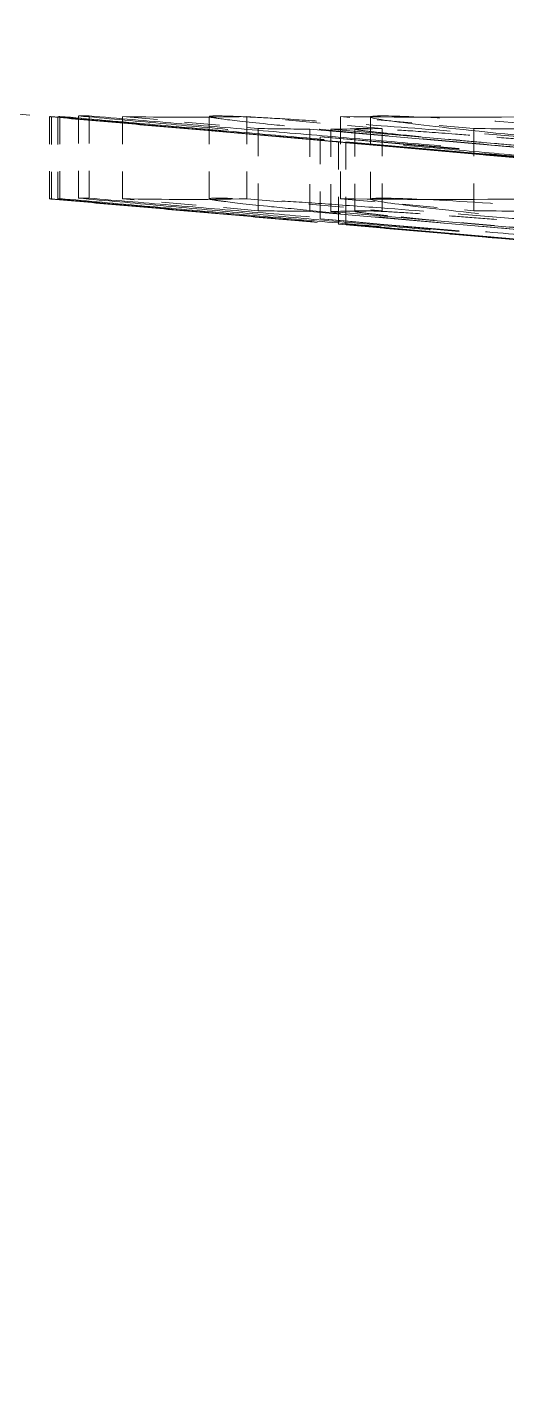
# Model space of a CAD drawing. Header units: millimetres. Extents: x 36 to 2484, y 36 to 1746.
# Drawn here: x 1452.59 to 1454.34, y 1202.08 to 1207.08 of the extents above; entities that cross this region are included whole.
import ezdxf

# ---------------------------------------------------------------- set-up
doc = ezdxf.new("R2010")
doc.units = ezdxf.units.MM
doc.header["$LTSCALE"] = 6
doc.linetypes.add('HIDDEN', pattern=[9.525, 6.35, -3.175])
doc.layers.add('가는파선_A3', color=7, linetype='HIDDEN', lineweight=13, true_color=0x008000)

msp = doc.modelspace()

# ---------------------------------------------------------------- linework, layer by layer
at = {"layer": '가는파선_A3', "ltscale": 0.03505}
msp.add_line((1454.5917, 1206.5799), (1449.5087, 1207.0246), dxfattribs=at)
at = {"layer": '가는파선_A3', "ltscale": 0.001975}
for p, q in [((1452.6677, 1206.4486), (1452.6677, 1206.7497)), ((1452.6754, 1206.4467), (1452.6754, 1206.7478)), ((1452.6983, 1206.4467), (1452.6983, 1206.7478)), ((1452.706, 1206.4486), (1452.706, 1206.7497)), ((1452.7742, 1206.4503), (1452.7742, 1206.7514)), ((1452.8128, 1206.4503), (1452.8128, 1206.7514)), ((1452.9359, 1206.448), (1452.9359, 1206.7491)), ((1453.2533, 1206.4481), (1453.2533, 1206.7492)), ((1453.3907, 1206.448), (1453.3907, 1206.7491)), ((1453.7337, 1206.448), (1453.7337, 1206.7491)), ((1453.8436, 1206.4468), (1453.8436, 1206.7479)), ((1453.4323, 1206.4043), (1453.4323, 1206.7054)), ((1453.6217, 1206.4019), (1453.6217, 1206.7031)), ((1453.6598, 1206.3742), (1453.6598, 1206.6754)), ((1453.698, 1206.4019), (1453.698, 1206.7031)), ((1453.7863, 1206.4024), (1453.7863, 1206.7035)), ((1453.8871, 1206.4042), (1453.8871, 1206.7054)), ((1454.2227, 1206.4042), (1454.2227, 1206.7054)), ((1453.726, 1206.355), (1453.726, 1206.6562)), ((1453.7529, 1206.355), (1453.7529, 1206.6562))]:
    msp.add_line(p, q, dxfattribs=at)
at = {"layer": '가는파선_A3', "ltscale": 0.003358}
for p, q in [((1452.9359, 1206.7491), (1453.4323, 1206.7054)), ((1453.8871, 1206.7054), (1453.3907, 1206.7491)), ((1454.2227, 1206.7054), (1453.7337, 1206.7491)), ((1453.4323, 1206.4043), (1452.9359, 1206.448)), ((1453.3907, 1206.448), (1453.8871, 1206.4042)), ((1453.7337, 1206.448), (1454.2227, 1206.4042))]:
    msp.add_line(p, q, dxfattribs=at)
at = {"layer": '가는파선_A3', "ltscale": 0.027561}
for p, q in [((1453.6217, 1206.7031), (1457.5927, 1206.3531)), ((1457.669, 1206.3531), (1453.698, 1206.7031)), ((1457.5927, 1206.052), (1453.6217, 1206.4019)), ((1453.698, 1206.4019), (1457.669, 1206.052))]:
    msp.add_line(p, q, dxfattribs=at)
at = {"layer": '가는파선_A3', "ltscale": 0.023739}
for p, q in [((1457.1733, 1206.3546), (1453.726, 1206.6562)), ((1453.7529, 1206.6562), (1457.2001, 1206.3546)), ((1453.726, 1206.355), (1457.1733, 1206.0535)), ((1457.2001, 1206.0535), (1453.7529, 1206.355))]:
    msp.add_line(p, q, dxfattribs=at)
at = {"layer": '가는파선_A3', "ltscale": 0.340571}
msp.add_circle((1483.7631, 1267.1274), 65.0523, dxfattribs=at)
at = {"layer": '가는파선_A3', "ltscale": 0.340297}
msp.add_circle((1483.7631, 1267.1274), 65, dxfattribs=at)
at = {"layer": '가는파선_A3', "ltscale": 0.338101}
msp.add_circle((1483.7631, 1267.1274), 64.5807, dxfattribs=at)
at = {"layer": '가는파선_A3', "ltscale": 0.335061}
msp.add_circle((1483.7631, 1267.1274), 64, dxfattribs=at)
at = {"layer": '가는파선_A3', "ltscale": 0.349222}
msp.add_circle((1483.7631, 1267.1274), 63.5283, dxfattribs=at)
at = {"layer": '가는파선_A3', "ltscale": 0.005792}
for centre, start_param, end_param in [((1452.6869, 1962.7953), 6.280371, 6.281502), ((1452.6868, 1962.7953), 0.001683, 0.002814), ((1452.6869, 1962.4942), 6.280371, 6.281502), ((1452.6868, 1962.4942), 0.001683, 0.002814)]:
    msp.add_ellipse(centre, major_axis=(0, -756.0486), ratio=0.008986, start_param=start_param, end_param=end_param, dxfattribs=at)
at = {"layer": '가는파선_A3', "ltscale": 0.02596}
for centre, ratio, start_param, end_param in [((1453.1635, 1962.1884), 0.120227, 6.280679, 6.285687), ((1454.1263, 1962.1884), 0.20778, 6.280684, 6.285691), ((1453.1635, 1961.8873), 0.120227, 6.280679, 6.285687), ((1454.1263, 1961.8873), 0.20778, 6.280684, 6.285691)]:
    msp.add_ellipse(centre, major_axis=(0, -755.4417), ratio=ratio, start_param=start_param, end_param=end_param, dxfattribs=at)
at = {"layer": '가는파선_A3', "ltscale": 0.010755}
for centre in [(1453.6599, 1956.6228), (1453.6599, 1956.3217)]:
    msp.add_ellipse(centre, major_axis=(0, -749.9198), ratio=0.120227, start_param=6.280661, end_param=6.282762, dxfattribs=at)
at = {"layer": '가는파선_A3', "ltscale": 0.013393}
for centre, major_axis, ratio in [((1845.262, 6541.0725), (0, -5352.03), 0.902126), ((1867.5665, 6541.0726), (0, -5352.0301), 0.953508), ((1867.5665, 6540.7714), (0, -5352.0301), 0.953508), ((1845.262, 6540.7714), (0, -5352.0301), 0.902126)]:
    msp.add_ellipse(centre, major_axis=major_axis, ratio=ratio, start_param=6.201989, end_param=6.202355, dxfattribs=at)
at = {"layer": '가는파선_A3', "ltscale": 0.010732}
for centre, ratio, start_param, end_param in [((1453.6598, 1956.6218), 0.120227, 0.000424, 0.00252), ((1454.6155, 1956.6218), 0.20778, 6.280665, 6.282762), ((1453.6598, 1956.3206), 0.120227, 0.000424, 0.00252), ((1454.6155, 1956.3206), 0.20778, 6.280665, 6.282762)]:
    msp.add_ellipse(centre, major_axis=(0, -749.9188), ratio=ratio, start_param=start_param, end_param=end_param, dxfattribs=at)
at = {"layer": '가는파선_A3', "ltscale": 0.031018}
for points, weights in [([(1452.6677, 1206.7497), (1454.9969, 1206.5461), (1457.1676, 1206.3563)], [1.48713007495, 1.5396558671, 1.59205833947]), ([(1457.2058, 1206.3563), (1455.0351, 1206.5461), (1452.706, 1206.7497)], [1.59205834156, 1.53965586895, 1.48713007656]), ([(1457.1676, 1206.0551), (1454.9969, 1206.2449), (1452.6677, 1206.4486)], [1.08758384307, 1.05178610823, 1.01590412987]), ([(1452.706, 1206.4486), (1455.0351, 1206.2449), (1457.2058, 1206.0551)], [1.01590413001, 1.0517861085, 1.08758384348])]:
    msp.add_rational_spline(points, weights, degree=2, dxfattribs=at)
at = {"layer": '가는파선_A3', "ltscale": 0.025644}
for points, weights in [([(1456.1867, 1206.4405), (1454.479, 1206.5895), (1452.6754, 1206.7478)], [1.43795998941, 1.4093895512, 1.38022944732]), ([(1452.6754, 1206.4467), (1454.479, 1206.2883), (1456.1867, 1206.1394)], [1.01265704615, 1.03405144891, 1.05501322135])]:
    msp.add_rational_spline(points, weights, degree=2, dxfattribs=at)
at = {"layer": '가는파선_A3', "ltscale": 0.025636}
for points, weights in [([(1452.6983, 1206.7478), (1454.4901, 1206.5895), (1456.1867, 1206.4405)], [1.38045527766, 1.40963730566, 1.43823099438]), ([(1456.1867, 1206.1394), (1454.4901, 1206.2883), (1452.6983, 1206.4467)], [1.05504726294, 1.03407170815, 1.01266456362])]:
    msp.add_rational_spline(points, weights, degree=2, dxfattribs=at)
at = {"layer": '가는파선_A3', "ltscale": 0.033936}
for points, weights in [([(1457.1843, 1206.3564), (1455.0572, 1206.5456), (1452.7742, 1206.7514)], [1.4333048817, 1.39857360052, 1.36265572018]), ([(1452.8128, 1206.7514), (1455.2318, 1206.5456), (1457.4857, 1206.3564)], [1.36265572031, 1.39857360069, 1.4333048819]), ([(1452.7742, 1206.4503), (1455.0572, 1206.2444), (1457.1843, 1206.0552)], [1.01386850698, 1.04059279778, 1.06643421295]), ([(1457.4857, 1206.0552), (1455.2318, 1206.2444), (1452.8128, 1206.4503)], [1.06643421299, 1.0405927978, 1.01386850699])]:
    msp.add_rational_spline(points, weights, degree=2, dxfattribs=at)
at = {"layer": '가는파선_A3', "ltscale": 0.003707}
for points, weights in [([(1452.7742, 1206.7514), (1452.7935, 1206.7513), (1452.8128, 1206.7514)], [1.00029143396, 1.00030016545, 1.00029143396]), ([(1452.8128, 1206.4503), (1452.7935, 1206.4502), (1452.7742, 1206.4503)], [1.00029143396, 1.00030016544, 1.00029143396])]:
    msp.add_rational_spline(points, weights, degree=2, dxfattribs=at)
at = {"layer": '가는파선_A3', "ltscale": 0.008678}
for points, knots in [([(1453.4812, 1206.7201), (1453.3986, 1206.7285), (1453.3422, 1206.7348), (1453.3061, 1206.7395), (1453.2747, 1206.7436), (1453.2586, 1206.7464), (1453.2545, 1206.7483), (1453.2511, 1206.7498), (1453.2554, 1206.7507), (1453.2657, 1206.7511), (1453.2704, 1206.7513), (1453.2762, 1206.7514), (1453.2832, 1206.7514)], [0, 0, 0, 0, 0.0428077, 0.0428077, 0.0428077, 0.0800647, 0.0800647, 0.0800647, 0.1098135, 0.1098135, 0.1098135, 0.1232724, 0.1232724, 0.1232724, 0.1232724]), ([(1453.2832, 1206.4502), (1453.2679, 1206.4502), (1453.2578, 1206.4498), (1453.2545, 1206.4488), (1453.2508, 1206.4477), (1453.2558, 1206.4459), (1453.2719, 1206.4433), (1453.2803, 1206.4418), (1453.2919, 1206.4402), (1453.3068, 1206.4383), (1453.3429, 1206.4336), (1453.3991, 1206.4273), (1453.4812, 1206.419)], [-0.1232192, -0.1232192, -0.1232192, -0.1232192, -0.0936985, -0.0936985, -0.0936985, -0.0601482, -0.0601482, -0.0601482, -0.0425264, -0.0425264, -0.0425264, 0, 0, 0, 0])]:
    msp.add_open_spline(points, degree=3, knots=knots, dxfattribs=at)
at = {"layer": '가는파선_A3', "ltscale": 0.009547}
for points, knots in [([(1453.2832, 1206.7514), (1453.3038, 1206.7514), (1453.3341, 1206.7506), (1453.4088, 1206.7472), (1453.4467, 1206.7453), (1453.5408, 1206.7397), (1453.598, 1206.736), (1453.7296, 1206.7269), (1453.8016, 1206.7217), (1453.8825, 1206.7156)], [0, 0, 0, 0, 0.0441209, 0.0441209, 0.0755689, 0.0755689, 0.1085291, 0.1085291, 0.1395356, 0.1395356, 0.1395356, 0.1395356]), ([(1453.8825, 1206.4145), (1453.8014, 1206.4206), (1453.7293, 1206.4258), (1453.5979, 1206.4348), (1453.541, 1206.4385), (1453.4441, 1206.4443), (1453.4043, 1206.4463), (1453.3315, 1206.4495), (1453.3029, 1206.4502), (1453.2832, 1206.4502)], [-0.1395338, -0.1395338, -0.1395338, -0.1395338, -0.1084482, -0.1084482, -0.0756633, -0.0756633, -0.0422019, -0.0422019, 0, 0, 0, 0])]:
    msp.add_open_spline(points, degree=3, knots=knots, dxfattribs=at)
at = {"layer": '가는파선_A3', "ltscale": 0.006657}
for points, knots in [([(1454.287, 1206.6449), (1454.1341, 1206.6584), (1453.9901, 1206.6714), (1453.7851, 1206.6904), (1453.7184, 1206.6968), (1453.5917, 1206.709), (1453.5334, 1206.7148), (1453.4812, 1206.7201)], [0, 0, 0, 0, 0.04648823, 0.04648823, 0.07184873, 0.07184873, 0.09877102, 0.09877102, 0.09877102, 0.09877102]), ([(1453.8825, 1206.7156), (1454.0102, 1206.706), (1454.1512, 1206.6949), (1454.3067, 1206.6822), (1454.3852, 1206.6757), (1454.4653, 1206.669), (1454.5469, 1206.6621), (1454.6303, 1206.6549), (1454.7136, 1206.6477), (1454.7964, 1206.6404)], [0, 0, 0, 0, 0.04882522, 0.04882522, 0.04882522, 0.07346018, 0.07346018, 0.07346018, 0.0986339, 0.0986339, 0.0986339, 0.0986339]), ([(1453.4812, 1206.419), (1453.5333, 1206.4137), (1453.5915, 1206.4079), (1453.7181, 1206.3957), (1453.7848, 1206.3893), (1453.99, 1206.3702), (1454.134, 1206.3572), (1454.287, 1206.3437)], [-0.09877191, -0.09877191, -0.09877191, -0.09877191, -0.07190106, -0.07190106, -0.04651183, -0.04651183, 0, 0, 0, 0]), ([(1454.7964, 1206.3393), (1454.7158, 1206.3464), (1454.6348, 1206.3534), (1454.5536, 1206.3603), (1454.4745, 1206.3671), (1454.3967, 1206.3736), (1454.3204, 1206.3799), (1454.1596, 1206.3931), (1454.0141, 1206.4045), (1453.8825, 1206.4145)], [-0.09866619, -0.09866619, -0.09866619, -0.09866619, -0.07417285, -0.07417285, -0.07417285, -0.05029949, -0.05029949, -0.05029949, 0, 0, 0, 0])]:
    msp.add_open_spline(points, degree=3, knots=knots, dxfattribs=at)
at = {"layer": '가는파선_A3', "ltscale": 0.010596}
for points, knots in [([(1453.887, 1206.7514), (1453.8362, 1206.7514), (1453.8276, 1206.7478), (1453.8741, 1206.7397), (1453.9202, 1206.7316), (1454.0174, 1206.7196), (1454.1564, 1206.7043)], [0, 0, 0, 0, 0.0787444, 0.0787444, 0.0787444, 0.156864, 0.156864, 0.156864, 0.156864]), ([(1454.1564, 1206.4032), (1454.0177, 1206.4184), (1453.9206, 1206.4304), (1453.8744, 1206.4385), (1453.8275, 1206.4467), (1453.836, 1206.4502), (1453.887, 1206.4502)], [-0.1568633, -0.1568633, -0.1568633, -0.1568633, -0.0789212, -0.0789212, -0.0789212, 0, 0, 0, 0])]:
    msp.add_open_spline(points, degree=3, knots=knots, dxfattribs=at)
at = {"layer": '가는파선_A3', "ltscale": 0.010618}
for points, knots in [([(1454.7026, 1206.7044), (1454.5025, 1206.7188), (1454.3307, 1206.7303), (1454.194, 1206.7384), (1454.0392, 1206.7474), (1453.9409, 1206.7514), (1453.887, 1206.7514)], [0, 0, 0, 0, 0.0737113, 0.0737113, 0.0737113, 0.1571855, 0.1571855, 0.1571855, 0.1571855]), ([(1453.887, 1206.4502), (1453.9381, 1206.4502), (1454.0293, 1206.4467), (1454.1712, 1206.4385), (1454.3111, 1206.4305), (1454.4908, 1206.4185), (1454.7026, 1206.4032)], [-0.1571839, -0.1571839, -0.1571839, -0.1571839, -0.0780276, -0.0780276, -0.0780276, 0, 0, 0, 0])]:
    msp.add_open_spline(points, degree=3, knots=knots, dxfattribs=at)
at = {"layer": '가는파선_A3', "ltscale": 0.005746}
for points, knots in [([(1453.8121, 1206.7053), (1453.7952, 1206.7053), (1453.7837, 1206.7047), (1453.7869, 1206.703), (1453.7879, 1206.7024), (1453.7906, 1206.7017), (1453.7952, 1206.7009), (1453.8024, 1206.6995), (1453.8149, 1206.6977), (1453.8353, 1206.6952), (1453.8529, 1206.6931), (1453.8764, 1206.6905), (1453.9079, 1206.6873)], [0, 0, 0, 0, 0.03610367, 0.03610367, 0.03610367, 0.04797072, 0.04797072, 0.04797072, 0.06684625, 0.06684625, 0.06684625, 0.08303265, 0.08303265, 0.08303265, 0.08303265]), ([(1453.9079, 1206.3861), (1453.8763, 1206.3894), (1453.8528, 1206.392), (1453.8353, 1206.3941), (1453.8149, 1206.3965), (1453.8024, 1206.3983), (1453.7952, 1206.3997), (1453.7794, 1206.4027), (1453.7865, 1206.4038), (1453.803, 1206.4041), (1453.8058, 1206.4041), (1453.8088, 1206.4042), (1453.8121, 1206.4042)], [-0.08303122, -0.08303122, -0.08303122, -0.08303122, -0.06683243, -0.06683243, -0.06683243, -0.04798551, -0.04798551, -0.04798551, -0.00700456, -0.00700456, -0.00700456, 0, 0, 0, 0])]:
    msp.add_open_spline(points, degree=3, knots=knots, dxfattribs=at)
at = {"layer": '가는파선_A3', "ltscale": 0.005607}
for points, knots in [([(1454.1552, 1206.685), (1454.0846, 1206.6904), (1454.0274, 1206.6944), (1453.981, 1206.6974), (1453.9371, 1206.7003), (1453.9034, 1206.7021), (1453.8774, 1206.7034), (1453.847, 1206.7048), (1453.8262, 1206.7053), (1453.8121, 1206.7053)], [0, 0, 0, 0, 0.02709061, 0.02709061, 0.02709061, 0.05275455, 0.05275455, 0.05275455, 0.08281702, 0.08281702, 0.08281702, 0.08281702]), ([(1453.8121, 1206.4042), (1453.8262, 1206.4042), (1453.847, 1206.4036), (1453.8775, 1206.4022), (1453.9036, 1206.401), (1453.9374, 1206.3991), (1453.9815, 1206.3962), (1454.0278, 1206.3932), (1454.0848, 1206.3892), (1454.1552, 1206.3839)], [-0.08281526, -0.08281526, -0.08281526, -0.08281526, -0.05273465, -0.05273465, -0.05273465, -0.02701109, -0.02701109, -0.02701109, 0, 0, 0, 0])]:
    msp.add_open_spline(points, degree=3, knots=knots, dxfattribs=at)
at = {"layer": '가는파선_A3', "ltscale": 0.003187}
for points, knots in [([(1453.9079, 1206.6873), (1453.9557, 1206.6824), (1454.0128, 1206.6768), (1454.0813, 1206.6704), (1454.1139, 1206.6673), (1454.1483, 1206.6641), (1454.1846, 1206.6608), (1454.2214, 1206.6575), (1454.2592, 1206.6541), (1454.2979, 1206.6507)], [0, 0, 0, 0, 0.02450345, 0.02450345, 0.02450345, 0.03615238, 0.03615238, 0.03615238, 0.04793266, 0.04793266, 0.04793266, 0.04793266]), ([(1454.2979, 1206.3495), (1454.2595, 1206.3529), (1454.222, 1206.3563), (1454.1856, 1206.3596), (1454.1496, 1206.3629), (1454.1155, 1206.366), (1454.0832, 1206.369), (1454.0138, 1206.3756), (1453.9561, 1206.3812), (1453.9079, 1206.3861)], [-0.04793632, -0.04793632, -0.04793632, -0.04793632, -0.03626119, -0.03626119, -0.03626119, -0.02472921, -0.02472921, -0.02472921, 0, 0, 0, 0])]:
    msp.add_open_spline(points, degree=3, knots=knots, dxfattribs=at)
at = {"layer": '가는파선_A3', "ltscale": 0.00396}
for points, knots in [([(1454.7072, 1206.6393), (1454.6106, 1206.6478), (1454.5139, 1206.6561), (1454.4192, 1206.664), (1454.3718, 1206.6679), (1454.3262, 1206.6716), (1454.2825, 1206.6751), (1454.2373, 1206.6787), (1454.1949, 1206.682), (1454.1552, 1206.685)], [0, 0, 0, 0, 0.02938408, 0.02938408, 0.02938408, 0.04409024, 0.04409024, 0.04409024, 0.05929276, 0.05929276, 0.05929276, 0.05929276]), ([(1454.1552, 1206.3839), (1454.194, 1206.3809), (1454.2354, 1206.3777), (1454.2794, 1206.3742), (1454.3221, 1206.3708), (1454.3666, 1206.3672), (1454.4129, 1206.3634), (1454.5095, 1206.3553), (1454.6084, 1206.3468), (1454.7072, 1206.3381)], [-0.05930987, -0.05930987, -0.05930987, -0.05930987, -0.04445241, -0.04445241, -0.04445241, -0.03006034, -0.03006034, -0.03006034, 0, 0, 0, 0])]:
    msp.add_open_spline(points, degree=3, knots=knots, dxfattribs=at)
at = {"layer": '가는파선_A3', "ltscale": 0.013119}
for points, knots in [([(1454.1564, 1206.7043), (1454.3013, 1206.6884), (1454.4844, 1206.6698), (1454.7052, 1206.6485), (1454.8521, 1206.6344), (1455.0106, 1206.6195), (1455.1768, 1206.6042), (1455.3559, 1206.5877), (1455.543, 1206.5708), (1455.7322, 1206.554)], [0, 0, 0, 0, 0.0810109, 0.0810109, 0.0810109, 0.1349101, 0.1349101, 0.1349101, 0.1930092, 0.1930092, 0.1930092, 0.1930092]), ([(1455.7322, 1206.2528), (1455.5429, 1206.2697), (1455.3557, 1206.2866), (1455.1764, 1206.3031), (1455.0129, 1206.3181), (1454.8568, 1206.3328), (1454.7118, 1206.3467), (1454.4882, 1206.3683), (1454.3028, 1206.3871), (1454.1564, 1206.4032)], [-0.1930322, -0.1930322, -0.1930322, -0.1930322, -0.1348993, -0.1348993, -0.1348993, -0.0818539, -0.0818539, -0.0818539, 0, 0, 0, 0])]:
    msp.add_open_spline(points, degree=3, knots=knots, dxfattribs=at)
at = {"layer": '가는파선_A3', "ltscale": 0.025294}
for points, weights in [([(1453.726, 1206.6562), (1455.5027, 1206.5), (1457.1847, 1206.3531)], [1.39842244148, 1.4280271732, 1.45703110264]), ([(1457.1887, 1206.3531), (1455.5178, 1206.5), (1453.7529, 1206.6562)], [1.45703110156, 1.42802717226, 1.39842244068]), ([(1457.1847, 1206.0519), (1455.5027, 1206.1988), (1453.726, 1206.355)], [1.06798343851, 1.04672396349, 1.0250241088]), ([(1453.7529, 1206.355), (1455.5178, 1206.1988), (1457.1887, 1206.0519)], [1.02502410884, 1.04672396344, 1.06798343836])]:
    msp.add_rational_spline(points, weights, degree=2, dxfattribs=at)
at = {"layer": '가는파선_A3', "ltscale": 0.004723}
for points, knots in [([(1454.9469, 1206.5891), (1454.9027, 1206.5926), (1454.8553, 1206.5964), (1454.7543, 1206.6047), (1454.7018, 1206.6091), (1454.5291, 1206.6237), (1454.4071, 1206.6343), (1454.287, 1206.6449)], [0, 0, 0, 0, 0.01689853, 0.01689853, 0.03373693, 0.03373693, 0.07029431, 0.07029431, 0.07029431, 0.07029431]), ([(1454.287, 1206.3437), (1454.4071, 1206.3331), (1454.5291, 1206.3225), (1454.7018, 1206.3079), (1454.7543, 1206.3035), (1454.8553, 1206.2953), (1454.9027, 1206.2915), (1454.9469, 1206.288)], [-0.07029431, -0.07029431, -0.07029431, -0.07029431, -0.03373693, -0.03373693, -0.01689853, -0.01689853, 0, 0, 0, 0])]:
    msp.add_open_spline(points, degree=3, knots=knots, dxfattribs=at)
at = {"layer": '가는파선_A3', "ltscale": 0.002448}
for points, knots in [([(1454.2979, 1206.6507), (1454.3438, 1206.6466), (1454.3919, 1206.6424), (1454.4391, 1206.6383), (1454.4601, 1206.6365), (1454.4809, 1206.6347), (1454.5013, 1206.633), (1454.5295, 1206.6306), (1454.5574, 1206.6283), (1454.5839, 1206.6261), (1454.6083, 1206.6241), (1454.6311, 1206.6222), (1454.6519, 1206.6206)], [0, 0, 0, 0, 0.01394129, 0.01394129, 0.01394129, 0.02013522, 0.02013522, 0.02013522, 0.02873598, 0.02873598, 0.02873598, 0.03663517, 0.03663517, 0.03663517, 0.03663517]), ([(1454.6519, 1206.3195), (1454.6314, 1206.3211), (1454.6089, 1206.3229), (1454.585, 1206.3249), (1454.5589, 1206.327), (1454.5315, 1206.3293), (1454.5037, 1206.3317), (1454.4699, 1206.3345), (1454.4348, 1206.3376), (1454.3997, 1206.3406), (1454.3654, 1206.3436), (1454.3311, 1206.3466), (1454.2979, 1206.3495)], [-0.03662174, -0.03662174, -0.03662174, -0.03662174, -0.02883834, -0.02883834, -0.02883834, -0.02036645, -0.02036645, -0.02036645, -0.01007241, -0.01007241, -0.01007241, 0, 0, 0, 0])]:
    msp.add_open_spline(points, degree=3, knots=knots, dxfattribs=at)

doc.saveas('drawing.dxf')
